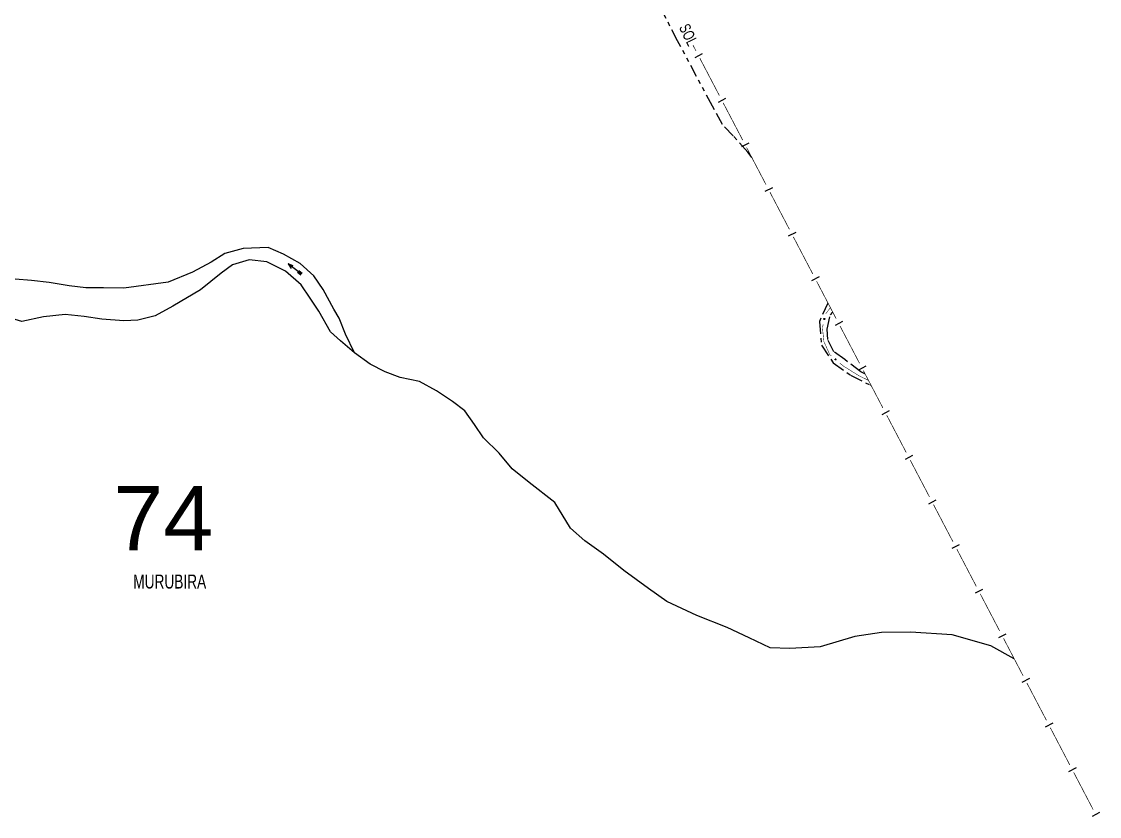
# Model space of a CAD drawing. Extents: x 205807 to 207855, y 4874692 to 4876446.
# Drawn here: x 207415.4 to 207800.7, y 4874993.3 to 4875277.3 of the extents above; entities that cross this region are included whole.
import ezdxf

# ---------------------------------------------------------------- set-up
doc = ezdxf.new("R2010")
doc.units = 0
doc.header["$LTSCALE"] = 1.5
doc.header["$MEASUREMENT"] = 0
doc.linetypes.add('TRACO_25', pattern=[8, 3, -1, 1, -1, 1, -1])
for name, color, linetype in [('HD-CURSO-PERENE', 170, 'CONTINUOUS'), ('HD-TXT-PERENE', 170, 'CONTINUOUS'), ('LM-LIM-SETORES-BAIRROS', 250, 'CONTINUOUS'), ('LM-TXT-LSB', 7, 'CONTINUOUS'), ('SV-EIXO-RUA-N-PAV', 6, 'CONTINUOUS'), ('SV-RUA-NAO-PAV', 7, 'CONTINUOUS'), ('SV-TXT-RUA-N-PAV', 7, 'CONTINUOUS')]:
    doc.layers.add(name, color=color, linetype=linetype)
doc.styles.add('ARIAL', font='ARIAL.SHX')
doc.styles.add('SWIS', font='swissko.ttf')

# ---------------------------------------------------------------- blocks, each defined once
blk = doc.blocks.new('COD035', base_point=(206709.658637, 4875924.636961))
at = {"layer": 'HD-TXT-PERENE'}
for p, q in [((206709.658637, 4875925.042692), (206711.158637, 4875925.042692)), ((206709.658637, 4875924.642692), (206715.658637, 4875924.642692)), ((206709.658637, 4875924.242692), (206711.158637, 4875924.242692))]:
    blk.add_line(p, q, dxfattribs=at)
blk.add_lwpolyline([(206713.858637, 4875924.042692), (206715.658637, 4875924.642692), (206713.858637, 4875925.242692)], dxfattribs=at)

msp = doc.modelspace()

# ---------------------------------------------------------------- linework, layer by layer
at = {"layer": 'HD-CURSO-PERENE', "linetype": 'Continuous'}
for points in [[(207534.441674, 4875158.910707, 2.396885), (207531.18651, 4875165.556813, 2.396885), (207528.900251, 4875171.337038, 2.396885), (207527.014486, 4875174.552739, 2.396885), (207523.181559, 4875181.589436, 2.396885), (207519.834115, 4875186.441298, 2.396885), (207514.960231, 4875190.870061, 2.396885), (207508.984523, 4875194.200511, 2.396885), (207503.558169, 4875196.505747, 2.396885), (207494.651869, 4875196.165985, 2.396885), (207488.070666, 4875194.349174, 2.396885), (207483.239422, 4875191.305868, 2.396885), (207476.556372, 4875187.68989, 2.396885), (207467.822049, 4875184.176199, 2.396885), (207451.909212, 4875181.970128, 2.396885), (207444.654486, 4875182.103304, 2.396885), (207438.400305, 4875182.110395, 2.396885), (207432.446993, 4875182.791877, 2.396885), (207425.293496, 4875184.099469, 2.396885), (207418.91485, 4875184.731453, 2.396885), (207413.061431, 4875185.23789, 2.396885)], [(207770.239769, 4875049.611908, 4.148551), (207761.865486, 4875054.269466, 4.148551), (207748.010029, 4875058.133642, 4.023431), (207733.201069, 4875059.100054, 3.94836), (207722.743905, 4875058.936981, 3.598027), (207713.236166, 4875057.548319, 3.547979), (207700.849229, 4875053.863839, 3.297741), (207690.091494, 4875053.326255, 2.997456), (207682.96195, 4875053.55925, 2.947408), (207675.53547, 4875057.091265, 2.947408), (207667.608853, 4875060.823768, 2.922385), (207656.830849, 4875065.084294, 2.922385), (207646.103645, 4875070.119454, 2.847313), (207639.50373, 4875074.675124, 2.847313), (207630.704248, 4875081.15752, 2.722194), (207623.480127, 4875086.93841, 2.622099), (207616.730384, 4875091.76914, 2.572051), (207611.681457, 4875096.273071, 2.572051), (207606.036777, 4875105.475804, 2.396885), (207596.812653, 4875112.608423, 2.396885), (207590.838404, 4875117.413283, 2.396885), (207586.090864, 4875123.116394, 2.396885), (207580.567584, 4875128.595475, 2.396885), (207577.3451, 4875133.322245, 2.396885), (207573.872572, 4875138.174249, 2.396885), (207569.472992, 4875141.577882, 2.396885), (207563.722904, 4875145.382887, 2.396885), (207557.622014, 4875148.613519, 2.396885), (207550.693815, 4875150.070797, 2.396885), (207545.392248, 4875152.076011, 2.396885), (207539.991331, 4875154.806049, 2.396885), (207534.441674, 4875158.910707, 2.396885), (207529.417541, 4875163.1897, 2.396885), (207525.841105, 4875166.469443, 2.396885), (207521.672891, 4875173.844236, 2.396885), (207518.600383, 4875178.445886, 2.396885), (207515.302825, 4875183.147752, 2.396885), (207509.703999, 4875188.127117, 2.396885), (207503.102824, 4875191.408296, 2.396885), (207496.799327, 4875192.140154, 2.396885), (207490.843566, 4875190.347625, 2.396885), (207486.728384, 4875187.329561, 2.396885), (207479.377079, 4875181.439183, 2.396885), (207469.43958, 4875175.527812, 2.396885), (207463.207004, 4875172.086254, 2.396885), (207456.976331, 4875170.568927, 2.396885), (207451.922681, 4875170.299767, 2.396885), (207444.143148, 4875170.983318, 2.396885), (207437.789791, 4875171.890163, 2.396885), (207431.011001, 4875172.64755, 2.396885), (207423.204868, 4875171.73177, 2.396885), (207415.548094, 4875170.066119, 2.396885), (207407.945335, 4875172.423803, 2.396885)]]:
    msp.add_polyline3d(points, dxfattribs=at)
at = {"layer": 'LM-LIM-SETORES-BAIRROS', "const_width": 0.25}
for points in [[(207655.548209, 4875268.586819), (207655.416621, 4875268.838053)], [(207656.476162, 4875266.815124), (207655.548209, 4875268.586819)], [(207664.82774, 4875250.86987), (207657.868091, 4875264.157582)], [(207673.179318, 4875234.924615), (207666.21967, 4875248.212327)], [(207681.530897, 4875218.979361), (207674.571248, 4875232.267073)], [(207689.882475, 4875203.034106), (207682.922826, 4875216.321818)], [(207698.234053, 4875187.088852), (207691.274405, 4875200.376564)], [(207706.585631, 4875171.143597), (207699.625983, 4875184.43131)], [(207714.93721, 4875155.198343), (207707.977561, 4875168.486055)], [(207723.288788, 4875139.253089), (207716.329139, 4875152.540801)], [(207731.640366, 4875123.307834), (207724.680718, 4875136.595546)], [(207739.991945, 4875107.36258), (207733.032296, 4875120.650292)], [(207748.343523, 4875091.417325), (207741.383874, 4875104.705037)], [(207756.695101, 4875075.472071), (207749.735453, 4875088.759783)], [(207765.046679, 4875059.526816), (207758.087031, 4875072.814528)], [(207773.398258, 4875043.581562), (207766.438609, 4875056.869274)], [(207781.749836, 4875027.636307), (207774.790187, 4875040.924019)], [(207790.101414, 4875011.691053), (207783.141766, 4875024.978765)], [(207798.452992, 4874995.745798), (207791.493344, 4875009.03351)]]:
    msp.add_lwpolyline(points, dxfattribs=at)
at = {"layer": 'LM-LIM-SETORES-BAIRROS'}
for points in [[(207658.732886, 4875265.739394), (207656.075344, 4875264.347465)], [(207667.084464, 4875249.79414), (207664.426922, 4875248.40221)], [(207675.436043, 4875233.848885), (207672.7785, 4875232.456956)], [(207683.787621, 4875217.903631), (207681.130079, 4875216.511701)], [(207692.139199, 4875201.958376), (207689.481657, 4875200.566447)], [(207700.490777, 4875186.013122), (207697.833235, 4875184.621192)], [(207708.842356, 4875170.067867), (207706.184813, 4875168.675938)], [(207717.193934, 4875154.122613), (207714.536392, 4875152.730683)], [(207725.545512, 4875138.177358), (207722.88797, 4875136.785429)], [(207733.897091, 4875122.232104), (207731.239548, 4875120.840174)], [(207742.248669, 4875106.286849), (207739.591126, 4875104.89492)], [(207750.600247, 4875090.341595), (207747.942705, 4875088.949665)], [(207758.951825, 4875074.396341), (207756.294283, 4875073.004411)], [(207767.303404, 4875058.451086), (207764.645861, 4875057.059156)], [(207775.654982, 4875042.505832), (207772.99744, 4875041.113902)], [(207784.00656, 4875026.560577), (207781.349018, 4875025.168647)], [(207792.358139, 4875010.615323), (207789.700596, 4875009.223393)], [(207800.709717, 4874994.670068), (207798.052174, 4874993.278138)]]:
    msp.add_lwpolyline(points, dxfattribs=at)
at = {"layer": 'SV-EIXO-RUA-N-PAV', "const_width": 0.18}
for points in [[(207702.898855, 4875172.93162), (207704.113755, 4875174.520336)], [(207704.113755, 4875174.520336), (207704.531137, 4875175.066142)], [(207701.690183, 4875167.874026), (207701.949923, 4875169.068831)], [(207701.772409, 4875167.101099), (207701.690183, 4875167.874026)], [(207702.218235, 4875162.910332), (207701.772409, 4875167.101099)], [(207702.543312, 4875162.195162), (207702.218235, 4875162.910332)], [(207704.330445, 4875158.263469), (207702.543312, 4875162.195162)], [(207704.850901, 4875157.823973), (207704.330445, 4875158.263469)], [(207709.082918, 4875154.25027), (207707.907021, 4875155.24325)], [(207709.474198, 4875154.006643), (207709.082918, 4875154.25027)], [(207714.680275, 4875150.765123), (207709.474198, 4875154.006643)], [(207715.458773, 4875150.382952), (207714.680275, 4875150.765123)], [(207718.151775, 4875149.060932), (207715.458773, 4875150.382952)]]:
    msp.add_lwpolyline(points, dxfattribs=at)
at = {"layer": 'SV-EIXO-RUA-N-PAV'}
for points in [[(207702.236692, 4875170.906167), (207702.209665, 4875170.946929), (207702.194771, 4875170.987489), (207702.192085, 4875171.024893), (207702.198331, 4875171.058565), (207702.2086, 4875171.092293), (207702.226456, 4875171.124014), (207702.254073, 4875171.15483), (207702.294772, 4875171.18223), (207702.337324, 4875171.194757), (207702.373854, 4875171.199351), (207702.40934, 4875171.194861), (207702.441938, 4875171.184336), (207702.474275, 4875171.164698), (207702.505231, 4875171.136406), (207702.531792, 4875171.094815), (207702.546121, 4875171.054951), (207702.547768, 4875171.018704), (207702.543028, 4875170.983057), (207702.532131, 4875170.948749), (207702.514424, 4875170.917712), (207702.485882, 4875170.886595), (207702.444484, 4875170.860923), (207702.404888, 4875170.846178), (207702.368673, 4875170.844022), (207702.333684, 4875170.849479), (207702.29973, 4875170.859368), (207702.267096, 4875170.87599), (207702.236692, 4875170.906167)], [(207706.417715, 4875156.356807), (207706.369043, 4875156.352006), (207706.32623, 4875156.357834), (207706.291921, 4875156.372971), (207706.26509, 4875156.394254), (207706.240094, 4875156.419118), (207706.220423, 4875156.449747), (207706.206121, 4875156.488577), (207706.200963, 4875156.537368), (207706.209815, 4875156.580834), (207706.222856, 4875156.615264), (207706.243437, 4875156.644519), (207706.267999, 4875156.668397), (207706.30049, 4875156.687778), (207706.339982, 4875156.701887), (207706.389169, 4875156.705887), (207706.431102, 4875156.699886), (207706.463903, 4875156.684373), (207706.493183, 4875156.663496), (207706.518398, 4875156.637805), (207706.537534, 4875156.607628), (207706.551669, 4875156.56784), (207706.554973, 4875156.51924), (207706.549465, 4875156.477348), (207706.534417, 4875156.444338), (207706.513214, 4875156.415975), (207706.48858, 4875156.3906), (207706.458615, 4875156.369545), (207706.417715, 4875156.356807)]]:
    msp.add_lwpolyline(points, close=True, dxfattribs=at)
for points in [[(207702.194771, 4875170.987489), (207702.2086, 4875171.092293)], [(207702.201075, 4875170.970013), (207702.216611, 4875171.099293)], [(207702.209665, 4875170.946929), (207702.226456, 4875171.124014)], [(207702.222872, 4875170.928969), (207702.239105, 4875171.132106)], [(207702.236692, 4875170.906167), (207702.254073, 4875171.15483)], [(207702.25383, 4875170.891518), (207702.275512, 4875171.164687)], [(207702.267096, 4875170.87599), (207702.294772, 4875171.18223)], [(207702.284556, 4875170.872271), (207702.314644, 4875171.184108)], [(207702.29973, 4875170.859368), (207702.337324, 4875171.194757)], [(207702.316441, 4875170.858357), (207702.35279, 4875171.192572)], [(207702.333684, 4875170.849479), (207702.373854, 4875171.199351)], [(207702.352152, 4875170.849198), (207702.393777, 4875171.194833)], [(207702.368673, 4875170.844022), (207702.40934, 4875171.194861)], [(207702.388269, 4875170.848328), (207702.425488, 4875171.186543)], [(207702.404888, 4875170.846178), (207702.441938, 4875171.184336)], [(207702.426126, 4875170.855459), (207702.458127, 4875171.169672)], [(207702.444484, 4875170.860923), (207702.474275, 4875171.164698)], [(207702.464504, 4875170.877836), (207702.489606, 4875171.147469)], [(207702.485882, 4875170.886595), (207702.505231, 4875171.136406)], [(207702.498998, 4875170.90804), (207702.517317, 4875171.107931)], [(207702.514424, 4875170.917712), (207702.531792, 4875171.094815)], [(207702.523578, 4875170.937606), (207702.538072, 4875171.06851)], [(207702.532131, 4875170.948749), (207702.546121, 4875171.054951)], [(207706.458615, 4875156.369545), (207706.200963, 4875156.537368)], [(207706.417715, 4875156.356807), (207706.206121, 4875156.488577)], [(207706.438683, 4875156.365092), (207706.207448, 4875156.512136)], [(207706.470075, 4875156.383232), (207706.208607, 4875156.555807)], [(207706.48858, 4875156.3906), (207706.209815, 4875156.580834)], [(207706.497297, 4875156.404894), (207706.218986, 4875156.593477)], [(207706.391097, 4875156.355269), (207706.219194, 4875156.464712)], [(207706.369043, 4875156.352006), (207706.220423, 4875156.449747)], [(207706.513214, 4875156.415975), (207706.222856, 4875156.615264)], [(207706.522109, 4875156.432162), (207706.236176, 4875156.630754)], [(207706.344623, 4875156.355223), (207706.237659, 4875156.429475)], [(207706.32623, 4875156.357834), (207706.240094, 4875156.419118)], [(207706.534417, 4875156.444338), (207706.243437, 4875156.644519)], [(207706.539786, 4875156.46367), (207706.258347, 4875156.654894)], [(207706.549465, 4875156.477348), (207706.267999, 4875156.668397)], [(207706.551207, 4875156.50046), (207706.288534, 4875156.675837)], [(207706.554973, 4875156.51924), (207706.30049, 4875156.687778)], [(207706.5494, 4875156.544849), (207706.322892, 4875156.693259)], [(207706.551669, 4875156.56784), (207706.339982, 4875156.701887)], [(207706.538859, 4875156.589469), (207706.370802, 4875156.699237)], [(207706.537534, 4875156.607628), (207706.389169, 4875156.705887)], [(207706.52424, 4875156.625031), (207706.415353, 4875156.699121)], [(207706.518398, 4875156.637805), (207706.431102, 4875156.699886)]]:
    msp.add_lwpolyline(points, dxfattribs=at)
at = {"layer": 'SV-RUA-NAO-PAV', "linetype": 'TRACO_25'}
for points in [[(207676.436786, 4875228.705295, 8.252453), (207675.031672, 4875230.572661, 8.327524), (207669.83398, 4875236.426223, 8.427619), (207665.960369, 4875240.454011, 8.577762), (207662.389505, 4875247.055429, 8.577762), (207649.929181, 4875270.33528, 9.228381), (207642.377999, 4875285.10593, 10.229333), (207631.951808, 4875305.391693, 10.229333), (207609.252357, 4875346.601008, 9.803928), (207588.200621, 4875384.384821, 9.728857), (207552.622362, 4875455.746722, 9.453595), (207525.3319, 4875509.15638, 9.478619), (207511.064047, 4875535.609804, 9.116693), (207475.050231, 4875603.886333, 9.116693), (207453.629366, 4875644.496925, 8.354462), (207401.888693, 4875749.220715, 7.59223), (207352.522704, 4875842.056278, 6.707058), (207350.762315, 4875845.214969, 6.707058), (207348.773001, 4875846.379824, 6.707058)], [(207703.672488, 4875176.705518, 8.252453), (207700.617833, 4875170.159829, 8.252453), (207701.312433, 4875161.593097, 8.252453), (207705.480032, 4875155.341699, 8.252453), (207711.731431, 4875150.942566, 8.252453), (207718.844197, 4875147.338007, 8.252453), (207719.072285, 4875147.303448, 8.252453)], [(207716.89765, 4875151.455371, 8.152357), (207715.435964, 4875152.100233, 8.152357), (207709.647631, 4875156.499365, 8.152357), (207705.711566, 4875159.277765, 8.152357), (207703.627766, 4875163.676897, 8.152357), (207703.396233, 4875167.38143, 8.152357), (207704.553899, 4875172.475162, 8.152357), (207705.385581, 4875173.434795, 8.152357)]]:
    msp.add_polyline3d(points, dxfattribs=at)

# ---------------------------------------------------------------- block references
at = {"layer": 'HD-TXT-PERENE', "rotation": 142}
msp.add_blockref('COD035', (207515.427828, 4875186.963261), dxfattribs=at)

# ---------------------------------------------------------------- texts
at = {"layer": 'LM-TXT-LSB', "style": 'SWIS'}
msp.add_text('74', height=23, dxfattribs=at).set_placement((207448.219261, 4875088.323199))
at = {"layer": 'LM-TXT-LSB', "style": 'ARIAL', "width": 0.7}
msp.add_text('MURUBIRA', height=5, dxfattribs=at).set_placement((207455.329625, 4875074.695002))
at = {"layer": 'SV-TXT-RUA-N-PAV', "style": 'ARIAL', "width": 0.7}
msp.add_text('SOL', height=4, rotation=296, dxfattribs=at).set_placement((207650.302126, 4875275.18702))

doc.saveas('drawing.dxf')
